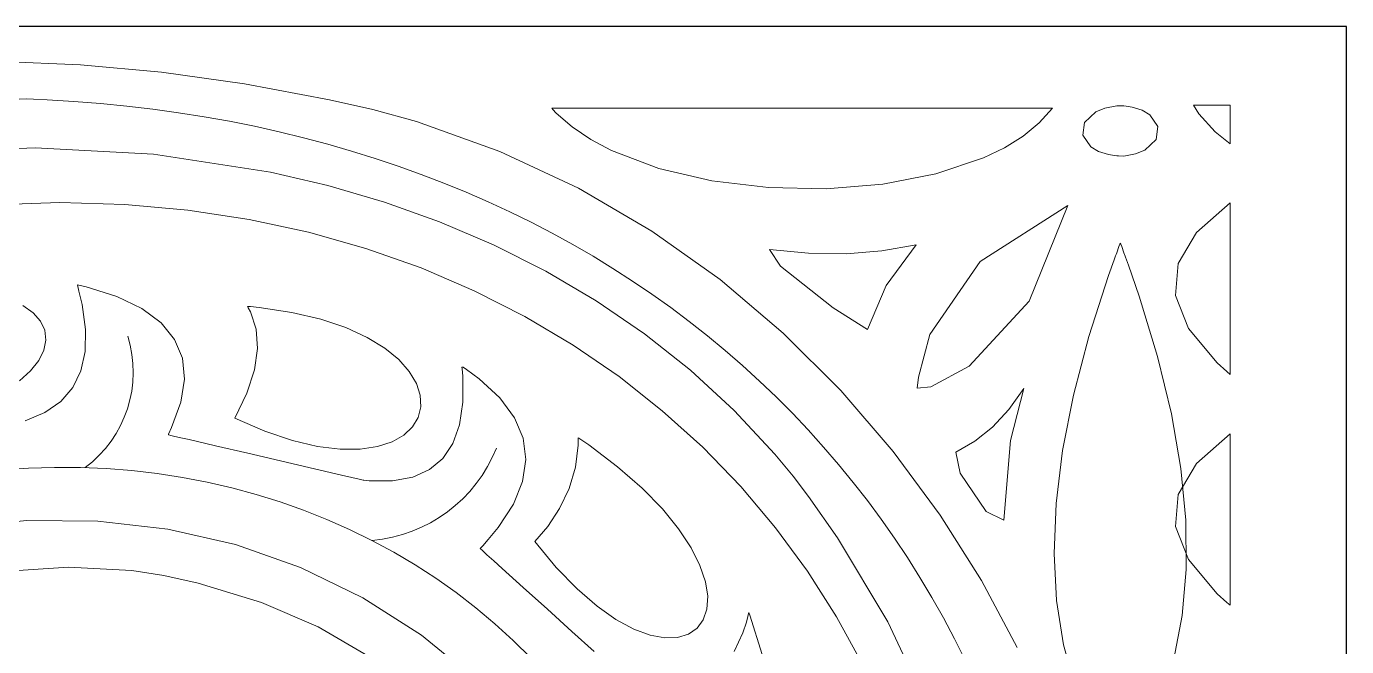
# Model space of a CAD drawing. Header units: inches. Extents: x 249 to 1192, y -18 to 440.
# Drawn here: x 634.8776 to 635.3548, y 187.9373 to 188.1617 of the extents above; entities that cross this region are included whole.
import ezdxf

# ---------------------------------------------------------------- set-up
doc = ezdxf.new("R2010")
doc.units = ezdxf.units.IN
doc.header["$MEASUREMENT"] = 0
doc.layers.add('DINDING', color=6, linetype='Continuous', lineweight=0)
doc.layers.add('KACA', color=141, linetype='Continuous', lineweight=30)

# ---------------------------------------------------------------- blocks, each defined once
blk = doc.blocks.new('GORGA')
blk.add_lwpolyline([(366.59218, 151.19092), (367.59218, 151.19092), (367.59218, 149.19092), (366.59218, 149.19092)], close=True)
blk.add_lwpolyline([(366.59218, 151.19092), (367.59218, 151.19092), (367.59218, 149.19092), (366.59218, 149.19092)], close=True)
at = {"lineweight": 9}
for points in [[(366.80346, 150.96368), (366.80785, 150.97794), (366.80819, 150.97889), (366.80833, 150.97845), (366.80858, 150.97738), (366.80913, 150.97532), (366.81038, 150.97145), (366.81349, 150.96477)], [(366.86415, 150.96479), (366.87216, 150.97203), (366.88102, 150.98003), (366.88975, 150.98792), (366.89737, 150.9948), (366.90045, 150.99758), (366.90288, 150.99978), (366.90454, 151.00128), (366.90531, 151.00197), (366.90534, 151.002), (366.90437, 151.00303), (366.90239, 151.00522), (366.89883, 151.00956), (366.89333, 151.01804), (366.88999, 151.02626), (366.88882, 151.03421), (366.88981, 151.0419), (366.89296, 151.04933), (366.89827, 151.05649), (366.90574, 151.0634), (366.91029, 151.06675), (366.91151, 151.06758), (366.91191, 151.06763), (366.91184, 151.06697), (366.91164, 151.06439), (366.91161, 151.0549), (366.91279, 151.04677), (366.91519, 151.04), (366.91881, 151.03459), (366.92365, 151.03054), (366.9297, 151.02784), (366.93698, 151.02651), (366.94548, 151.02653), (366.94733, 151.0267), (366.94758, 151.02675), (366.94907, 151.0271), (366.95175, 151.02772), (366.95544, 151.02858), (366.96519, 151.03085), (366.98932, 151.03646), (367.00098, 151.03917), (367.01054, 151.0414), (367.01411, 151.04223), (367.01664, 151.04281), (367.01796, 151.04312), (367.01803, 151.04332), (367.01687, 151.04575), (367.0135, 151.05494), (367.0122, 151.06333), (367.01296, 151.07091), (367.01579, 151.07768), (367.02068, 151.08364), (367.02764, 151.0888), (367.03665, 151.09314), (367.04774, 151.09668), (367.05083, 151.09744), (367.05038, 151.09513), (367.04922, 151.09026), (367.04796, 151.08127), (367.0481, 151.07327), (367.04964, 151.06626), (367.05258, 151.06025), (367.05693, 151.05523), (367.06268, 151.0512), (367.06983, 151.04816)], [(366.71122, 150.96625), (366.72417, 150.99041), (366.73913, 151.01412), (366.75609, 151.03713), (366.77501, 151.05916), (366.79587, 151.07996), (366.81865, 151.09928), (366.84332, 151.11685), (366.86984, 151.13241), (366.8982, 151.1457), (366.92837, 151.15647), (366.94412, 151.16082), (366.95979, 151.16434), (366.9905, 151.1701), (367.0205, 151.17432), (367.04979, 151.17704), (367.07831, 151.17826)], [(366.80346, 150.96368), (366.80785, 150.97794), (366.80819, 150.97889), (366.80833, 150.97845), (366.80858, 150.97738), (366.80913, 150.97532), (366.81038, 150.97145), (366.81349, 150.96477)], [(366.86415, 150.96479), (366.87216, 150.97203), (366.88102, 150.98003), (366.88975, 150.98792), (366.89737, 150.9948), (366.90045, 150.99758), (366.90288, 150.99978), (366.90454, 151.00128), (366.90531, 151.00197), (366.90534, 151.002), (366.90437, 151.00303), (366.90239, 151.00522), (366.89883, 151.00956), (366.89333, 151.01804), (366.88999, 151.02626), (366.88882, 151.03421), (366.88981, 151.0419), (366.89296, 151.04933), (366.89827, 151.05649), (366.90574, 151.0634), (366.91029, 151.06675), (366.91151, 151.06758), (366.91191, 151.06763), (366.91184, 151.06697), (366.91164, 151.06439), (366.91161, 151.0549), (366.91279, 151.04677), (366.91519, 151.04), (366.91881, 151.03459), (366.92365, 151.03054), (366.9297, 151.02784), (366.93698, 151.02651), (366.94548, 151.02653), (366.94733, 151.0267), (366.94758, 151.02675), (366.94907, 151.0271), (366.95175, 151.02772), (366.95544, 151.02858), (366.96519, 151.03085), (366.98932, 151.03646), (367.00098, 151.03917), (367.01054, 151.0414), (367.01411, 151.04223), (367.01664, 151.04281), (367.01796, 151.04312), (367.01803, 151.04332), (367.01687, 151.04575), (367.0135, 151.05494), (367.0122, 151.06333), (367.01296, 151.07091), (367.01579, 151.07768), (367.02068, 151.08364), (367.02764, 151.0888), (367.03665, 151.09314), (367.04774, 151.09668), (367.05083, 151.09744), (367.05038, 151.09513), (367.04922, 151.09026), (367.04796, 151.08127), (367.0481, 151.07327), (367.04964, 151.06626), (367.05258, 151.06025), (367.05693, 151.05523), (367.06268, 151.0512), (367.06983, 151.04816)], [(366.71122, 150.96625), (366.72417, 150.99041), (366.73913, 151.01412), (366.75609, 151.03713), (366.77501, 151.05916), (366.79587, 151.07996), (366.81865, 151.09928), (366.84332, 151.11685), (366.86984, 151.13241), (366.8982, 151.1457), (366.92837, 151.15647), (366.94412, 151.16082), (366.95979, 151.16434), (366.9905, 151.1701), (367.0205, 151.17432), (367.04979, 151.17704), (367.07831, 151.17826)], [(367.07194, 151.16458), (367.06921, 151.16469), (367.06676, 151.1646), (367.06188, 151.16437), (367.05219, 151.16378), (367.04258, 151.16302), (367.03307, 151.16208), (367.02365, 151.16096), (367.01432, 151.15967), (367.00509, 151.1582), (366.99596, 151.15656), (366.98693, 151.15475), (366.978, 151.15277), (366.96917, 151.15062), (366.96045, 151.1483), (366.95183, 151.14582), (366.94332, 151.14317), (366.93492, 151.14035), (366.92664, 151.13737), (366.91846, 151.13422), (366.9104, 151.13092), (366.90246, 151.12745), (366.89463, 151.12382), (366.88693, 151.12004), (366.87934, 151.11609), (366.87188, 151.11199), (366.86454, 151.10774), (366.85733, 151.10333), (366.85024, 151.09876), (366.84329, 151.09404), (366.83647, 151.08918), (366.82977, 151.08416), (366.82322, 151.07899), (366.81679, 151.07367), (366.81051, 151.06821), (366.80436, 151.0626), (366.79836, 151.05685), (366.7925, 151.05095), (366.78678, 151.04491), (366.78121, 151.03872), (366.77578, 151.0324), (366.77051, 151.02594), (366.76538, 151.01933), (366.76041, 151.01259), (366.75559, 151.00572), (366.75092, 150.9987), (366.74642, 150.99156), (366.74207, 150.98428), (366.73788, 150.97687), (366.73386, 150.96932), (366.72999, 150.96165)], [(367.078, 151.03045), (367.06855, 151.03107), (367.05914, 151.03136), (367.04977, 151.0313), (367.04046, 151.03091), (367.03122, 151.03018), (367.02205, 151.02912), (367.01296, 151.02773), (367.00397, 151.02601), (366.99509, 151.02396), (366.98631, 151.02159), (366.97766, 151.0189), (366.96915, 151.01589), (366.96077, 151.01256), (366.95255, 151.00892), (366.94448, 151.00496), (366.93659, 151.0007), (366.92888, 150.99613), (366.92136, 150.99125), (366.91404, 150.98606), (366.90692, 150.98058), (366.90003, 150.9748), (366.89336, 150.96872), (366.88693, 150.96234)], [(367.07194, 151.16458), (367.06921, 151.16469), (367.06676, 151.1646), (367.06188, 151.16437), (367.05219, 151.16378), (367.04258, 151.16302), (367.03307, 151.16208), (367.02365, 151.16096), (367.01432, 151.15967), (367.00509, 151.1582), (366.99596, 151.15656), (366.98693, 151.15475), (366.978, 151.15277), (366.96917, 151.15062), (366.96045, 151.1483), (366.95183, 151.14582), (366.94332, 151.14317), (366.93492, 151.14035), (366.92664, 151.13737), (366.91846, 151.13422), (366.9104, 151.13092), (366.90246, 151.12745), (366.89463, 151.12382), (366.88693, 151.12004), (366.87934, 151.11609), (366.87188, 151.11199), (366.86454, 151.10774), (366.85733, 151.10333), (366.85024, 151.09876), (366.84329, 151.09404), (366.83647, 151.08918), (366.82977, 151.08416), (366.82322, 151.07899), (366.81679, 151.07367), (366.81051, 151.06821), (366.80436, 151.0626), (366.79836, 151.05685), (366.7925, 151.05095), (366.78678, 151.04491), (366.78121, 151.03872), (366.77578, 151.0324), (366.77051, 151.02594), (366.76538, 151.01933), (366.76041, 151.01259), (366.75559, 151.00572), (366.75092, 150.9987), (366.74642, 150.99156), (366.74207, 150.98428), (366.73788, 150.97687), (366.73386, 150.96932), (366.72999, 150.96165)], [(367.078, 151.03045), (367.06855, 151.03107), (367.05914, 151.03136), (367.04977, 151.0313), (367.04046, 151.03091), (367.03122, 151.03018), (367.02205, 151.02912), (367.01296, 151.02773), (367.00397, 151.02601), (366.99509, 151.02396), (366.98631, 151.02159), (366.97766, 151.0189), (366.96915, 151.01589), (366.96077, 151.01256), (366.95255, 151.00892), (366.94448, 151.00496), (366.93659, 151.0007), (366.92888, 150.99613), (366.92136, 150.99125), (366.91404, 150.98606), (366.90692, 150.98058), (366.90003, 150.9748), (366.89336, 150.96872), (366.88693, 150.96234)], [(367.10864, 151.14527), (367.06613, 151.14699), (367.02342, 151.1447), (366.98116, 151.13821), (366.96039, 151.13334), (366.93997, 151.12734), (366.91999, 151.1202), (366.90051, 151.11189), (366.88162, 151.10239), (366.8634, 151.09167), (366.84593, 151.07972), (366.82929, 151.0665), (366.81355, 151.052), (366.79881, 151.03618), (366.79221, 151.02817), (366.78664, 151.0208), (366.77619, 151.00589), (366.75798, 150.97547), (366.74337, 150.94437)], [(367.09535, 151.00954), (367.06924, 151.0121), (367.04349, 151.01191), (367.01828, 151.00901), (366.99379, 151.00341), (366.97022, 150.99514), (366.94774, 150.98421), (366.92654, 150.97065), (366.9068, 150.95449)], [(366.94591, 150.96317), (366.96393, 150.97367), (366.98436, 150.98248), (367.00728, 150.98945), (367.01969, 150.99219), (367.03127, 150.99401), (367.05408, 150.99523), (367.07783, 150.99375)], [(366.76719, 150.96012), (366.77652, 150.9773), (366.78699, 150.99378), (366.79855, 151.00953), (366.81118, 151.02449), (366.82485, 151.03862), (366.83951, 151.05188), (366.85514, 151.06423), (366.8717, 151.07561), (366.88916, 151.08597), (366.90749, 151.09529), (366.92665, 151.1035), (366.94661, 151.11057), (366.96734, 151.11645), (366.9888, 151.12109), (367.01095, 151.12445), (367.03378, 151.12649), (367.05724, 151.12715), (367.08129, 151.12639)], [(367.10864, 151.14527), (367.06613, 151.14699), (367.02342, 151.1447), (366.98116, 151.13821), (366.96039, 151.13334), (366.93997, 151.12734), (366.91999, 151.1202), (366.90051, 151.11189), (366.88162, 151.10239), (366.8634, 151.09167), (366.84593, 151.07972), (366.82929, 151.0665), (366.81355, 151.052), (366.79881, 151.03618), (366.79221, 151.02817), (366.78664, 151.0208), (366.77619, 151.00589), (366.75798, 150.97547), (366.74337, 150.94437)], [(367.09535, 151.00954), (367.06924, 151.0121), (367.04349, 151.01191), (367.01828, 151.00901), (366.99379, 151.00341), (366.97022, 150.99514), (366.94774, 150.98421), (366.92654, 150.97065), (366.9068, 150.95449)], [(366.94591, 150.96317), (366.96393, 150.97367), (366.98436, 150.98248), (367.00728, 150.98945), (367.01969, 150.99219), (367.03127, 150.99401), (367.05408, 150.99523), (367.07783, 150.99375)], [(366.76719, 150.96012), (366.77652, 150.9773), (366.78699, 150.99378), (366.79855, 151.00953), (366.81118, 151.02449), (366.82485, 151.03862), (366.83951, 151.05188), (366.85514, 151.06423), (366.8717, 151.07561), (366.88916, 151.08597), (366.90749, 151.09529), (366.92665, 151.1035), (366.94661, 151.11057), (366.96734, 151.11645), (366.9888, 151.12109), (367.01095, 151.12445), (367.03378, 151.12649), (367.05724, 151.12715), (367.08129, 151.12639)], [(366.65465, 150.96201), (366.6516, 150.97773), (366.65016, 150.99446), (366.65033, 151.01221), (366.65211, 151.03096), (366.65549, 151.05073), (366.66049, 151.07151), (366.6671, 151.0933), (366.67101, 151.10458), (366.67205, 151.10743), (366.67232, 151.10815), (366.6724, 151.10839), (366.6724, 151.10839), (366.67241, 151.10839), (366.67242, 151.10844), (366.67265, 151.10904), (366.67347, 151.11123), (366.67382, 151.11216), (366.67396, 151.11254), (366.67396, 151.11254), (366.6741, 151.11216), (366.67445, 151.11123), (366.67527, 151.10904), (366.6755, 151.10844), (366.67551, 151.10839), (366.67551, 151.10839), (366.67551, 151.10839), (366.67569, 151.10791), (366.67622, 151.10648), (366.67825, 151.10079), (366.6854, 151.07866), (366.69094, 151.05754), (366.69486, 151.03744), (366.69718, 151.01835), (366.69788, 151.00026), (366.69698, 150.98319), (366.69446, 150.96714), (366.69034, 150.95209)], [(366.65465, 150.96201), (366.6516, 150.97773), (366.65016, 150.99446), (366.65033, 151.01221), (366.65211, 151.03096), (366.65549, 151.05073), (366.66049, 151.07151), (366.6671, 151.0933), (366.67101, 151.10458), (366.67205, 151.10743), (366.67232, 151.10815), (366.6724, 151.10839), (366.6724, 151.10839), (366.67241, 151.10839), (366.67242, 151.10844), (366.67265, 151.10904), (366.67347, 151.11123), (366.67382, 151.11216), (366.67396, 151.11254), (366.67396, 151.11254), (366.6741, 151.11216), (366.67445, 151.11123), (366.67527, 151.10904), (366.6755, 151.10844), (366.67551, 151.10839), (366.67551, 151.10839), (366.67551, 151.10839), (366.67569, 151.10791), (366.67622, 151.10648), (366.67825, 151.10079), (366.6854, 151.07866), (366.69094, 151.05754), (366.69486, 151.03744), (366.69718, 151.01835), (366.69788, 151.00026), (366.69698, 150.98319), (366.69446, 150.96714), (366.69034, 150.95209)], [(367.07183, 151.06272), (367.06782, 151.06628), (367.0649, 151.06998), (367.06306, 151.07372), (367.06232, 151.07741), (367.06269, 151.08097), (367.0642, 151.0843), (367.06684, 151.08731), (367.07063, 151.08992)], [(367.07183, 151.06272), (367.06782, 151.06628), (367.0649, 151.06998), (367.06306, 151.07372), (367.06232, 151.07741), (367.06269, 151.08097), (367.0642, 151.0843), (367.06684, 151.08731), (367.07063, 151.08992)]]:
    blk.add_lwpolyline(points, dxfattribs=at)
for points in [[(366.63427, 151.16245), (366.63427, 151.15637), (366.63427, 151.14838), (366.63969, 151.15279), (366.64558, 151.15926), (366.6475, 151.16245), (366.64441, 151.16245), (366.63998, 151.16245), (366.636, 151.16245)], [(366.63427, 151.16245), (366.63427, 151.15637), (366.63427, 151.14838), (366.63969, 151.15279), (366.64558, 151.15926), (366.6475, 151.16245), (366.64441, 151.16245), (366.63998, 151.16245), (366.636, 151.16245)], [(366.67528, 151.16212), (366.67951, 151.16135), (366.68287, 151.16001), (366.68695, 151.15612), (366.68753, 151.15154), (366.6846, 151.14732), (366.68183, 151.14568), (366.67818, 151.14454), (366.67603, 151.14419), (366.67526, 151.14412), (366.67526, 151.14412), (366.67521, 151.14411), (366.67461, 151.14408), (366.67266, 151.14401), (366.66843, 151.14478), (366.66507, 151.14613), (366.66099, 151.15004), (366.6604, 151.15465), (366.66332, 151.1589), (366.66609, 151.16055), (366.66974, 151.16169), (366.67189, 151.16204), (366.67266, 151.16212), (366.67266, 151.16212), (366.67269, 151.16212), (366.67307, 151.16212), (366.67528, 151.16212)], [(366.67528, 151.16212), (366.67951, 151.16135), (366.68287, 151.16001), (366.68695, 151.15612), (366.68753, 151.15154), (366.6846, 151.14732), (366.68183, 151.14568), (366.67818, 151.14454), (366.67603, 151.14419), (366.67526, 151.14412), (366.67526, 151.14412), (366.67521, 151.14411), (366.67461, 151.14408), (366.67266, 151.14401), (366.66843, 151.14478), (366.66507, 151.14613), (366.66099, 151.15004), (366.6604, 151.15465), (366.66332, 151.1589), (366.66609, 151.16055), (366.66974, 151.16169), (366.67189, 151.16204), (366.67266, 151.16212), (366.67266, 151.16212), (366.67269, 151.16212), (366.67307, 151.16212), (366.67528, 151.16212)], [(366.69846, 151.16127), (366.70327, 151.15599), (366.70909, 151.15124), (366.71585, 151.14702), (366.72342, 151.14333), (366.7406, 151.13752), (366.75983, 151.13381), (366.78029, 151.13218), (366.80113, 151.1326), (366.82156, 151.13506), (366.84073, 151.13954), (366.85783, 151.14603), (366.86535, 151.15003), (366.87204, 151.15452), (366.87781, 151.1595), (366.87909, 151.16082), (366.87949, 151.16127), (366.87937, 151.16127), (366.87747, 151.16127), (366.87348, 151.16127), (366.86762, 151.16127), (366.86013, 151.16127), (366.85121, 151.16127), (366.84111, 151.16127), (366.83003, 151.16127), (366.80587, 151.16127), (366.75574, 151.16127), (366.73337, 151.16127), (366.72363, 151.16127), (366.71517, 151.16127), (366.7082, 151.16127), (366.70294, 151.16127), (366.69962, 151.16127), (366.69846, 151.16127)], [(366.69846, 151.16127), (366.70327, 151.15599), (366.70909, 151.15124), (366.71585, 151.14702), (366.72342, 151.14333), (366.7406, 151.13752), (366.75983, 151.13381), (366.78029, 151.13218), (366.80113, 151.1326), (366.82156, 151.13506), (366.84073, 151.13954), (366.85783, 151.14603), (366.86535, 151.15003), (366.87204, 151.15452), (366.87781, 151.1595), (366.87909, 151.16082), (366.87949, 151.16127), (366.87937, 151.16127), (366.87747, 151.16127), (366.87348, 151.16127), (366.86762, 151.16127), (366.86013, 151.16127), (366.85121, 151.16127), (366.84111, 151.16127), (366.83003, 151.16127), (366.80587, 151.16127), (366.75574, 151.16127), (366.73337, 151.16127), (366.72363, 151.16127), (366.71517, 151.16127), (366.7082, 151.16127), (366.70294, 151.16127), (366.69962, 151.16127), (366.69846, 151.16127)], [(366.63427, 151.12706), (366.64649, 151.1163), (366.65306, 151.10513), (366.654, 151.09355), (366.6493, 151.08156), (366.63897, 151.06916), (366.6355, 151.066), (366.63427, 151.06498), (366.63427, 151.06564), (366.63427, 151.07465), (366.63427, 151.10741), (366.63427, 151.12133), (366.63427, 151.12706)], [(366.63427, 151.12706), (366.64649, 151.1163), (366.65306, 151.10513), (366.654, 151.09355), (366.6493, 151.08156), (366.63897, 151.06916), (366.6355, 151.066), (366.63427, 151.06498), (366.63427, 151.06564), (366.63427, 151.07465), (366.63427, 151.10741), (366.63427, 151.12133), (366.63427, 151.12706)], [(366.69297, 151.12609), (366.70689, 151.0915), (366.72864, 151.06804), (366.74246, 151.06049), (366.74739, 151.05998), (366.7469, 151.06406), (366.74283, 151.07947), (366.72462, 151.10579), (366.69297, 151.12609)], [(366.69297, 151.12609), (366.70689, 151.0915), (366.72864, 151.06804), (366.74246, 151.06049), (366.74739, 151.05998), (366.7469, 151.06406), (366.74283, 151.07947), (366.72462, 151.10579), (366.69297, 151.12609)], [(366.7478, 151.11193), (366.75861, 151.09719), (366.76538, 151.08127), (366.77777, 151.08911), (366.79681, 151.10416), (366.80073, 151.11015), (366.78661, 151.10881), (366.77309, 151.10865), (366.76015, 151.1097)], [(366.7478, 151.11193), (366.75861, 151.09719), (366.76538, 151.08127), (366.77777, 151.08911), (366.79681, 151.10416), (366.80073, 151.11015), (366.78661, 151.10881), (366.77309, 151.10865), (366.76015, 151.1097)], [(366.99402, 151.04914), (366.98317, 151.04445), (366.97318, 151.04109), (366.96408, 151.03896), (366.95589, 151.03794), (366.94866, 151.03795), (366.9424, 151.03886), (366.93715, 151.04057), (366.93294, 151.04298), (366.92978, 151.04598), (366.92772, 151.04946), (366.92678, 151.05332), (366.92698, 151.05744), (366.92836, 151.06173), (366.93095, 151.06608), (366.93477, 151.07038), (366.93985, 151.07453), (366.94622, 151.07841), (366.95391, 151.08192), (366.96295, 151.08496), (366.97337, 151.08742), (366.98519, 151.0892), (366.98837, 151.08952), (366.98917, 151.08959), (366.98943, 151.08959), (366.98937, 151.0895), (366.98916, 151.08913), (366.98838, 151.08766), (366.98626, 151.08133), (366.98577, 151.07432), (366.9869, 151.06661), (366.98965, 151.05822), (366.99402, 151.04914)], [(366.99402, 151.04914), (366.98317, 151.04445), (366.97318, 151.04109), (366.96408, 151.03896), (366.95589, 151.03794), (366.94866, 151.03795), (366.9424, 151.03886), (366.93715, 151.04057), (366.93294, 151.04298), (366.92978, 151.04598), (366.92772, 151.04946), (366.92678, 151.05332), (366.92698, 151.05744), (366.92836, 151.06173), (366.93095, 151.06608), (366.93477, 151.07038), (366.93985, 151.07453), (366.94622, 151.07841), (366.95391, 151.08192), (366.96295, 151.08496), (366.97337, 151.08742), (366.98519, 151.0892), (366.98837, 151.08952), (366.98917, 151.08959), (366.98943, 151.08959), (366.98937, 151.0895), (366.98916, 151.08913), (366.98838, 151.08766), (366.98626, 151.08133), (366.98577, 151.07432), (366.9869, 151.06661), (366.98965, 151.05822), (366.99402, 151.04914)], [(366.70886, 151.05986), (366.71366, 151.04103), (366.71605, 151.01223), (366.72245, 151.01539), (366.73185, 151.02928), (366.73344, 151.03689), (366.72656, 151.04082), (366.72018, 151.04596), (366.71428, 151.05231)], [(366.70886, 151.05986), (366.71366, 151.04103), (366.71605, 151.01223), (366.72245, 151.01539), (366.73185, 151.02928), (366.73344, 151.03689), (366.72656, 151.04082), (366.72018, 151.04596), (366.71428, 151.05231)], [(366.63427, 151.04354), (366.64649, 151.03278), (366.65306, 151.02161), (366.654, 151.01003), (366.6493, 150.99804), (366.63897, 150.98564), (366.6355, 150.98248), (366.63427, 150.98146), (366.63427, 150.98212), (366.63427, 150.99112), (366.63427, 151.02388), (366.63427, 151.03781), (366.63427, 151.04354)], [(366.63427, 151.04354), (366.64649, 151.03278), (366.65306, 151.02161), (366.654, 151.01003), (366.6493, 150.99804), (366.63897, 150.98564), (366.6355, 150.98248), (366.63427, 150.98146), (366.63427, 150.98212), (366.63427, 150.99112), (366.63427, 151.02388), (366.63427, 151.03781), (366.63427, 151.04354)], [(366.88561, 151.00449), (366.87785, 150.99516), (366.87033, 150.98742), (366.8631, 150.98117), (366.85625, 150.97635), (366.84984, 150.97288), (366.84394, 150.97069), (366.83863, 150.9697), (366.83398, 150.96983), (366.83006, 150.97101), (366.82694, 150.97316), (366.8247, 150.97622), (366.8234, 150.98009), (366.82311, 150.98471), (366.82392, 150.99), (366.82589, 150.99589), (366.82909, 151.0023), (366.8336, 151.00915), (366.83948, 151.01637), (366.84681, 151.02389), (366.85566, 151.03162), (366.8661, 151.0395), (366.86897, 151.04148), (366.8697, 151.04197), (366.86994, 151.0421), (366.86994, 151.04197), (366.86992, 151.04147), (366.8699, 151.03945), (366.87085, 151.03143), (366.87318, 151.0237), (366.87661, 151.01648), (366.88085, 151.01), (366.88561, 151.00449)], [(366.88561, 151.00449), (366.87785, 150.99516), (366.87033, 150.98742), (366.8631, 150.98117), (366.85625, 150.97635), (366.84984, 150.97288), (366.84394, 150.97069), (366.83863, 150.9697), (366.83398, 150.96983), (366.83006, 150.97101), (366.82694, 150.97316), (366.8247, 150.97622), (366.8234, 150.98009), (366.82311, 150.98471), (366.82392, 150.99), (366.82589, 150.99589), (366.82909, 151.0023), (366.8336, 151.00915), (366.83948, 151.01637), (366.84681, 151.02389), (366.85566, 151.03162), (366.8661, 151.0395), (366.86897, 151.04148), (366.8697, 151.04197), (366.86994, 151.0421), (366.86994, 151.04197), (366.86992, 151.04147), (366.8699, 151.03945), (366.87085, 151.03143), (366.87318, 151.0237), (366.87661, 151.01648), (366.88085, 151.01), (366.88561, 151.00449)]]:
    blk.add_lwpolyline(points, close=True, dxfattribs=at)
for points in [[(367.0327, 151.07885, 0.318857), (367.04815, 151.03126)], [(367.0327, 151.07885, 0.318857), (367.04815, 151.03126)], [(366.89943, 151.03837, 0.283238), (366.94442, 151.00493)], [(366.89943, 151.03837, 0.283238), (366.94442, 151.00493)]]:
    blk.add_lwpolyline(points, format="xyb", dxfattribs=at)
blk = doc.blocks.new('ampak samping')
at = {"layer": 'KACA', "xscale": -1}
blk.add_blockref('GORGA', (1001.94697, 36.97082), dxfattribs=at)

msp = doc.modelspace()

# ---------------------------------------------------------------- block references
at = {"layer": 'DINDING'}
msp.add_blockref('ampak samping', (0, 0), dxfattribs=at)

doc.saveas('drawing.dxf')
